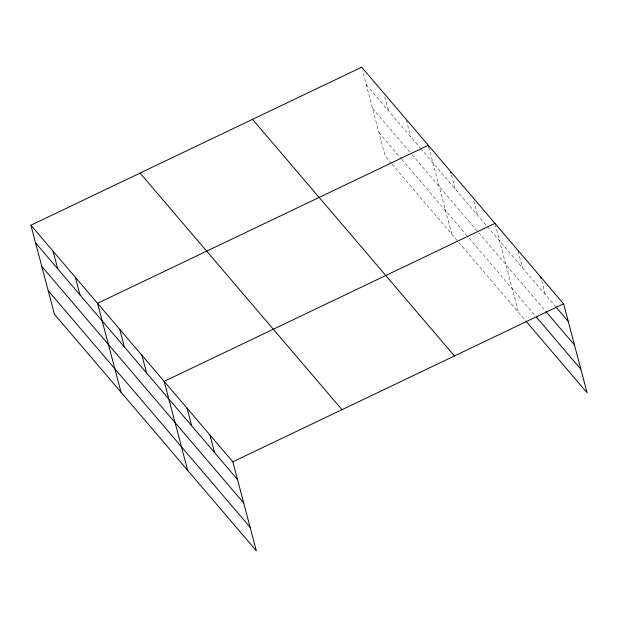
<?xml version="1.0" encoding="UTF-8"?>
<svg xmlns="http://www.w3.org/2000/svg" width="618" height="618" viewBox="0 0 618 618"><rect width="100%" height="100%" fill="white"/><g stroke="black" fill="none" stroke-linecap="round" stroke-linejoin="round"><path stroke-width="0.46" stroke-dasharray="3.09 2.32" d="M366.327 84.82L420.001 147.717M420.619 148.444L486.636 225.802M487.254 226.52L555.258 306.211M372.546 108.366L411.418 153.913M412.036 154.639L478.054 231.997M478.672 232.716L545.4 310.916M378.958 132.631L401.167 158.656M401.785 159.382L467.803 236.733M469.039 238.185L535.111 315.605M391.349 163.407L385.176 156.176L362.65 70.908M391.966 164.125L525.254 320.309M541.685 280.696L545.362 294.616M518.069 251.101L522.48 267.795M495.18 224.288L518.448 312.337M473.705 201.043L477.382 214.956M451.495 175.018L455.172 188.93M428.792 147.13L451.812 234.253M406.335 120.178L410.746 136.879M384.859 96.933L388.537 110.854"/><path stroke-width="0.93" d="M30.9 225.215L232.824 461.824L256.331 550.8L54.407 314.199L30.9 225.215L361.669 67.2L563.593 303.801L587.1 392.785L525.872 321.036M494.941 223.361L164.164 381.376L187.679 470.36M232.824 461.824L563.593 303.801M555.876 306.937L568.251 321.43M546.018 311.634L574.47 344.975M536.347 317.057L580.881 369.232M252.515 119.344L454.439 355.953M140.054 173.071L341.978 409.68M35.558 242.843L237.474 479.452M41.777 266.389L243.701 502.998M48.189 290.653L250.112 527.254M540.704 276.988L541.198 278.842M450.514 171.302L451.009 173.156M428.792 147.13L428.305 145.276L97.536 303.299L121.043 392.275M209.935 435.01L214.593 452.631M187.053 408.197L191.711 425.817M141.955 355.35L146.613 372.978M119.745 329.324L124.403 346.953M75.319 277.273L79.977 294.894M53.109 251.248L57.768 268.869"/></g></svg>
